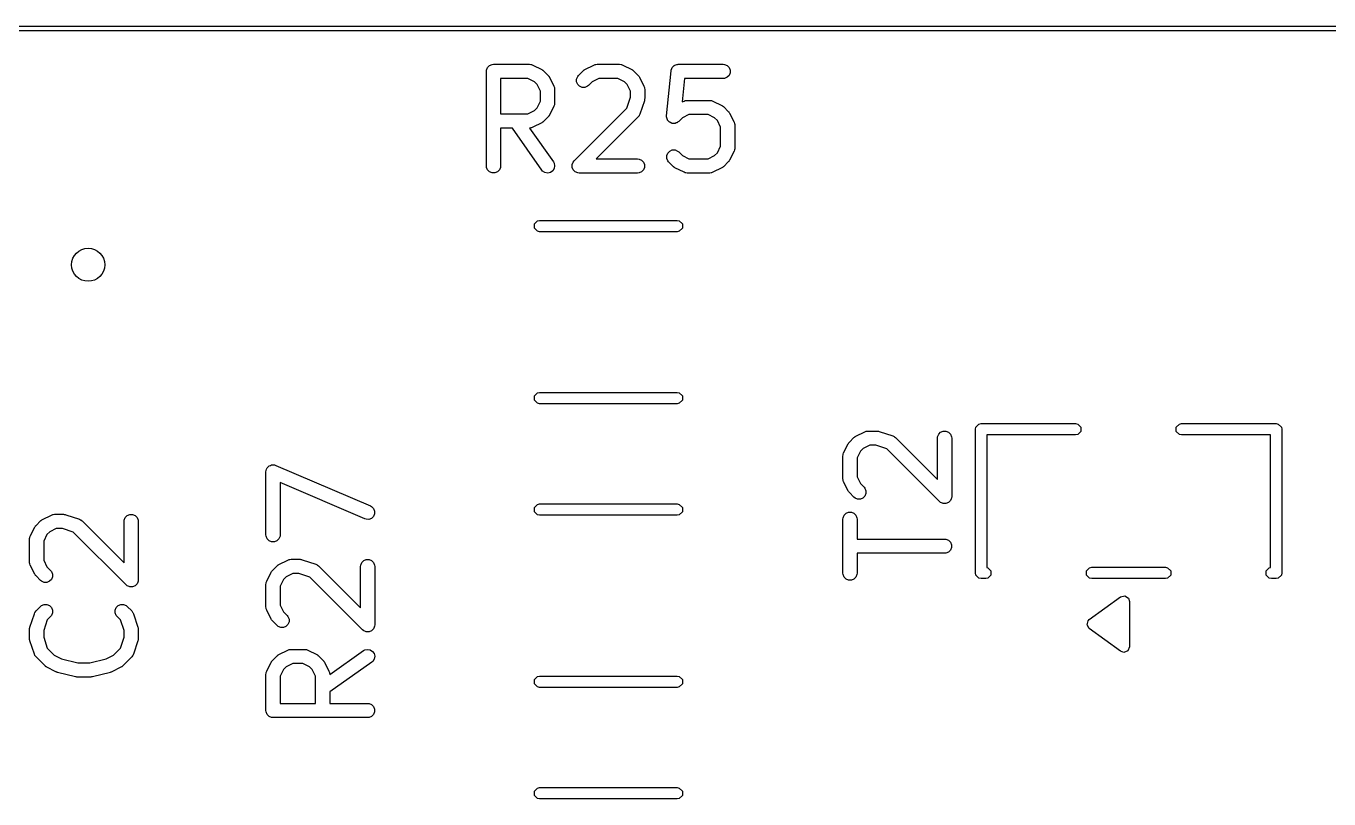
# Model space of a CAD drawing. Header units: millimetres. Extents: x 113.4 to 170.4, y -113 to -74.5.
# Drawn here: x 141.74 to 155.52, y -82.65 to -74.47 of the extents above; entities that cross this region are included whole.
import ezdxf

# ---------------------------------------------------------------- set-up
doc = ezdxf.new("R2010")
doc.units = ezdxf.units.MM
doc.layers.add('F.Silkscreen', color=41, linetype='CONTINUOUS', true_color=0xf2eda1)

msp = doc.modelspace()

# ---------------------------------------------------------------- linework, layer by layer
at = {"layer": 'F.Silkscreen', "linetype": 'CONTINUOUS'}
for p, q in [((115.4, -74.475), (168.4, -74.475)), ((168.4, -74.525), (115.4, -74.525)), ((146.612155, -74.940187), (146.623354, -74.913151)), ((146.623354, -74.913151), (146.644046, -74.892459)), ((146.644046, -74.892459), (146.671082, -74.88126)), ((146.671082, -74.88126), (146.685714, -74.879819)), ((146.685714, -74.879819), (147.066666, -74.879819)), ((147.066666, -74.879819), (147.081298, -74.88126)), ((147.081298, -74.88126), (147.083787, -74.882291)), ((147.083787, -74.882291), (147.086475, -74.882482)), ((147.086475, -74.882482), (147.100207, -74.887737)), ((147.100207, -74.887737), (147.195445, -74.935356)), ((147.195445, -74.935356), (147.201744, -74.93932)), ((147.645873, -74.93932), (147.652173, -74.935356)), ((147.652173, -74.935356), (147.747411, -74.887737)), ((147.747411, -74.887737), (147.761142, -74.882482)), ((147.761142, -74.882482), (147.763831, -74.88229)), ((147.763831, -74.88229), (147.76632, -74.88126)), ((147.76632, -74.88126), (147.780952, -74.879819)), ((147.780952, -74.879819), (148.019047, -74.879819)), ((148.019047, -74.879819), (148.033679, -74.88126)), ((148.033679, -74.88126), (148.036168, -74.882291)), ((148.036168, -74.882291), (148.038856, -74.882482)), ((148.038856, -74.882482), (148.052588, -74.887737)), ((148.052588, -74.887737), (148.147826, -74.935356)), ((148.147826, -74.935356), (148.154125, -74.93932)), ((148.565249, -74.938464), (148.566357, -74.93294)), ((148.566357, -74.93294), (148.571539, -74.92328)), ((148.571539, -74.92328), (148.575735, -74.913151)), ((148.575735, -74.913151), (148.578406, -74.910479)), ((148.578406, -74.910479), (148.580191, -74.907153)), ((148.580191, -74.907153), (148.588673, -74.900212)), ((148.588673, -74.900212), (148.596427, -74.892459)), ((148.596427, -74.892459), (148.599915, -74.891013)), ((148.599915, -74.891013), (148.602839, -74.888622)), ((148.602839, -74.888622), (148.613336, -74.885454)), ((148.613336, -74.885454), (148.623463, -74.88126)), ((148.623463, -74.88126), (148.629068, -74.880707)), ((148.629068, -74.880707), (148.630855, -74.880169)), ((148.630855, -74.880169), (148.632683, -74.880351)), ((148.632683, -74.880351), (148.638095, -74.879819)), ((148.638095, -74.879819), (149.114285, -74.879819)), ((149.114285, -74.879819), (149.128917, -74.88126)), ((149.128917, -74.88126), (149.155953, -74.892459)), ((149.155953, -74.892459), (149.176645, -74.913151)), ((149.176645, -74.913151), (149.187844, -74.940187)), ((146.610714, -74.954819), (146.612155, -74.940187)), ((146.610714, -75.954819), (146.610714, -74.954819)), ((147.048961, -75.029819), (146.760714, -75.029819)), ((146.760714, -75.029819), (146.760714, -75.403628)), ((147.117477, -75.064077), (147.048961, -75.029819)), ((147.147884, -75.094484), (147.117477, -75.064077)), ((147.201744, -74.93932), (147.203572, -74.940078)), ((147.203572, -74.940078), (147.205628, -74.941766)), ((147.205628, -74.941766), (147.207888, -74.943188)), ((147.207888, -74.943188), (147.209187, -74.944686)), ((147.209187, -74.944686), (147.214937, -74.949405)), ((147.214937, -74.949405), (147.262556, -74.997024)), ((147.262556, -74.997024), (147.267274, -75.002773)), ((147.267274, -75.002773), (147.268773, -75.004073)), ((147.268773, -75.004073), (147.270194, -75.006332)), ((147.270194, -75.006332), (147.271883, -75.008389)), ((147.271883, -75.008389), (147.27264, -75.010216)), ((147.27264, -75.010216), (147.276605, -75.016516)), ((147.276605, -75.016516), (147.324224, -75.111754)), ((147.564536, -75.035426), (147.575735, -75.008389)), ((147.564536, -75.064688), (147.564536, -75.035426)), ((147.575735, -75.091725), (147.564536, -75.064688)), ((147.575735, -75.008389), (147.585062, -74.997024)), ((147.585062, -74.997024), (147.632681, -74.949405)), ((147.632681, -74.949405), (147.63843, -74.944686)), ((147.63843, -74.944686), (147.63973, -74.943188)), ((147.63973, -74.943188), (147.641989, -74.941766)), ((147.641989, -74.941766), (147.644046, -74.940078)), ((147.644046, -74.940078), (147.645873, -74.93932)), ((147.730141, -75.064077), (147.691128, -75.10309)), ((147.798657, -75.029819), (147.730141, -75.064077)), ((148.001342, -75.029819), (147.798657, -75.029819)), ((148.069858, -75.064077), (148.001342, -75.029819)), ((148.100265, -75.094484), (148.069858, -75.064077)), ((148.154125, -74.93932), (148.155953, -74.940078)), ((148.155953, -74.940078), (148.158009, -74.941766)), ((148.158009, -74.941766), (148.160269, -74.943188)), ((148.160269, -74.943188), (148.161568, -74.944686)), ((148.161568, -74.944686), (148.167318, -74.949405)), ((148.167318, -74.949405), (148.214937, -74.997024)), ((148.214937, -74.997024), (148.219655, -75.002773)), ((148.219655, -75.002773), (148.221154, -75.004073)), ((148.221154, -75.004073), (148.222575, -75.006332)), ((148.222575, -75.006332), (148.224264, -75.008389)), ((148.224264, -75.008389), (148.225021, -75.010216)), ((148.225021, -75.010216), (148.228986, -75.016516)), ((148.228986, -75.016516), (148.276605, -75.111754)), ((148.515848, -75.423546), (148.563467, -74.947356)), ((148.563467, -74.947356), (148.564536, -74.942023)), ((148.564536, -74.940187), (148.565249, -74.938464)), ((148.564536, -74.942023), (148.564536, -74.940187)), ((148.705969, -75.029819), (148.68115, -75.278009)), ((149.114285, -75.029819), (148.705969, -75.029819)), ((149.128917, -75.028378), (149.114285, -75.029819)), ((149.155953, -75.017179), (149.128917, -75.028378)), ((149.176645, -74.996487), (149.155953, -75.017179)), ((149.187844, -74.969451), (149.176645, -74.996487)), ((149.187844, -74.940187), (149.187844, -74.969451)), ((147.182142, -75.163), (147.147884, -75.094484)), ((147.182142, -75.270447), (147.182142, -75.163)), ((147.324224, -75.111754), (147.329479, -75.125485)), ((147.329479, -75.125485), (147.32967, -75.128174)), ((147.32967, -75.128174), (147.330701, -75.130663)), ((147.330701, -75.130663), (147.332142, -75.145295)), ((147.332142, -75.145295), (147.332142, -75.288152)), ((147.596427, -75.112417), (147.575735, -75.091725)), ((147.623464, -75.123616), (147.596427, -75.112417)), ((147.652726, -75.123616), (147.623464, -75.123616)), ((147.679763, -75.112417), (147.652726, -75.123616)), ((147.691128, -75.10309), (147.679763, -75.112417)), ((148.134523, -75.163), (148.100265, -75.094484)), ((148.134523, -75.228363), (148.134523, -75.163)), ((148.276605, -75.111754), (148.28186, -75.125485)), ((148.28186, -75.125485), (148.282051, -75.128174)), ((148.282051, -75.128174), (148.283082, -75.130663)), ((148.283082, -75.130663), (148.284523, -75.145295)), ((148.284523, -75.145295), (148.284523, -75.240533)), ((147.117477, -75.36937), (147.147884, -75.338963)), ((147.147884, -75.338963), (147.182142, -75.270447)), ((147.324224, -75.321693), (147.276605, -75.416931)), ((147.329479, -75.307962), (147.324224, -75.321693)), ((147.32967, -75.305272), (147.329479, -75.307962)), ((147.330701, -75.302784), (147.32967, -75.305272)), ((147.332142, -75.288152), (147.330701, -75.302784)), ((147.537443, -75.901786), (148.096351, -75.342876)), ((148.096351, -75.342876), (148.134523, -75.228363)), ((148.280674, -75.264251), (148.233055, -75.407107)), ((148.282323, -75.256995), (148.280674, -75.264251)), ((148.283082, -75.255165), (148.282323, -75.256995)), ((148.283343, -75.252511), (148.283082, -75.255165)), ((148.283934, -75.249914), (148.283343, -75.252511)), ((148.284523, -75.240533), (148.283793, -75.247939)), ((148.283793, -75.247939), (148.283934, -75.249914)), ((148.68115, -75.278009), (148.699792, -75.268689)), ((148.699792, -75.268689), (148.713523, -75.263434)), ((148.713523, -75.263434), (148.716212, -75.263242)), ((148.716212, -75.263242), (148.718701, -75.262212)), ((148.718701, -75.262212), (148.733333, -75.260771)), ((148.733333, -75.260771), (148.971428, -75.260771)), ((148.971428, -75.260771), (148.98606, -75.262212)), ((148.98606, -75.262212), (148.988549, -75.263243)), ((148.988549, -75.263243), (148.991237, -75.263434)), ((148.991237, -75.263434), (149.004969, -75.268689)), ((149.004969, -75.268689), (149.100207, -75.316308)), ((149.100207, -75.316308), (149.106506, -75.320272)), ((149.106506, -75.320272), (149.108334, -75.32103)), ((149.108334, -75.32103), (149.11039, -75.322718)), ((149.11039, -75.322718), (149.11265, -75.32414)), ((149.11265, -75.32414), (149.113949, -75.325638)), ((149.113949, -75.325638), (149.119699, -75.330357)), ((149.119699, -75.330357), (149.167318, -75.377976)), ((146.760714, -75.403628), (147.048961, -75.403628)), ((147.048961, -75.403628), (147.117477, -75.36937)), ((147.214937, -75.484042), (147.209187, -75.48876)), ((147.262556, -75.436423), (147.214937, -75.484042)), ((147.267274, -75.430673), (147.262556, -75.436423)), ((147.268773, -75.429374), (147.267274, -75.430673)), ((147.270194, -75.427114), (147.268773, -75.429374)), ((147.271883, -75.425058), (147.270194, -75.427114)), ((147.27264, -75.42323), (147.271883, -75.425058)), ((147.276605, -75.416931), (147.27264, -75.42323)), ((148.214937, -75.436423), (147.771542, -75.879819)), ((148.224265, -75.425058), (148.214937, -75.436423)), ((148.225296, -75.422567), (148.224265, -75.425058)), ((148.227061, -75.420533), (148.225296, -75.422567)), ((148.233055, -75.407107), (148.227061, -75.420533)), ((148.515826, -75.438249), (148.515848, -75.423546)), ((148.516917, -75.441864), (148.515826, -75.438249)), ((148.516917, -75.44564), (148.516917, -75.441864)), ((148.521111, -75.455765), (148.516917, -75.44564)), ((148.524279, -75.466265), (148.521111, -75.455765)), ((148.52667, -75.469188), (148.524279, -75.466265)), ((148.528116, -75.472677), (148.52667, -75.469188)), ((148.535869, -75.48043), (148.528116, -75.472677)), ((148.54281, -75.488913), (148.535869, -75.48043)), ((148.643509, -75.484042), (148.632144, -75.493369)), ((148.682522, -75.445029), (148.643509, -75.484042)), ((148.751038, -75.410771), (148.682522, -75.445029)), ((148.953723, -75.410771), (148.751038, -75.410771)), ((149.022239, -75.445029), (148.953723, -75.410771)), ((149.052646, -75.475436), (149.022239, -75.445029)), ((149.086904, -75.543952), (149.052646, -75.475436)), ((149.167318, -75.377976), (149.172036, -75.383725)), ((149.172036, -75.383725), (149.173535, -75.385025)), ((149.173535, -75.385025), (149.174956, -75.387284)), ((149.174956, -75.387284), (149.176645, -75.389341)), ((149.176645, -75.389341), (149.177402, -75.391168)), ((149.177402, -75.391168), (149.181367, -75.397468)), ((149.181367, -75.397468), (149.228986, -75.492706)), ((146.88476, -75.553628), (146.760714, -75.553628)), ((146.760714, -75.553628), (146.760714, -75.954819)), ((147.1957, -75.997829), (146.88476, -75.553628)), ((147.081298, -75.552187), (147.067781, -75.553518)), ((147.067781, -75.553518), (147.318585, -75.91181)), ((147.083787, -75.551155), (147.081298, -75.552187)), ((147.086475, -75.550965), (147.083787, -75.551155)), ((147.100207, -75.54571), (147.086475, -75.550965)), ((147.195445, -75.498091), (147.100207, -75.54571)), ((147.201744, -75.494126), (147.195445, -75.498091)), ((147.203572, -75.493369), (147.201744, -75.494126)), ((147.205628, -75.49168), (147.203572, -75.493369)), ((147.207888, -75.490259), (147.205628, -75.49168)), ((147.209187, -75.48876), (147.207888, -75.490259)), ((148.546136, -75.490697), (148.54281, -75.488913)), ((148.548808, -75.493369), (148.546136, -75.490697)), ((148.558935, -75.497564), (148.548808, -75.493369)), ((148.568597, -75.502747), (148.558935, -75.497564)), ((148.572356, -75.503122), (148.568597, -75.502747)), ((148.575845, -75.504568), (148.572356, -75.503122)), ((148.586806, -75.504568), (148.575845, -75.504568)), ((148.597716, -75.505659), (148.586806, -75.504568)), ((148.601332, -75.504568), (148.597716, -75.505659)), ((148.605107, -75.504568), (148.601332, -75.504568)), ((148.615232, -75.500373), (148.605107, -75.504568)), ((148.625732, -75.497206), (148.615232, -75.500373)), ((148.628655, -75.494814), (148.625732, -75.497206)), ((148.632144, -75.493369), (148.628655, -75.494814)), ((149.086904, -75.746637), (149.086904, -75.543952)), ((149.228986, -75.492706), (149.234241, -75.506437)), ((149.234241, -75.506437), (149.234432, -75.509126)), ((149.234432, -75.509126), (149.235463, -75.511615)), ((149.235463, -75.511615), (149.236904, -75.526247)), ((149.236904, -75.526247), (149.236904, -75.764342)), ((149.052645, -75.815153), (149.086904, -75.746637)), ((147.771542, -75.879819), (148.209523, -75.879819)), ((148.209523, -75.879819), (148.224155, -75.88126)), ((148.224155, -75.88126), (148.251191, -75.892459)), ((148.251191, -75.892459), (148.271883, -75.913151)), ((148.516917, -75.844948), (148.528116, -75.817912)), ((148.516917, -75.874211), (148.516917, -75.844948)), ((148.528115, -75.901247), (148.516917, -75.874211)), ((148.528116, -75.817912), (148.548809, -75.797219)), ((148.548809, -75.797219), (148.575845, -75.786021)), ((148.575845, -75.786021), (148.605108, -75.786021)), ((148.605108, -75.786021), (148.632144, -75.79722)), ((148.632144, -75.79722), (148.64351, -75.806548)), ((148.64351, -75.806548), (148.682522, -75.845561)), ((148.682522, -75.845561), (148.751038, -75.879819)), ((148.751038, -75.879819), (148.953723, -75.879819)), ((148.953723, -75.879819), (149.022238, -75.845561)), ((149.022238, -75.845561), (149.052645, -75.815153)), ((149.177403, -75.899417), (149.176646, -75.901247)), ((149.181367, -75.893121), (149.177403, -75.899417)), ((149.228986, -75.797883), (149.181367, -75.893121)), ((149.234241, -75.784152), (149.228986, -75.797883)), ((149.234432, -75.781462), (149.234241, -75.784152)), ((149.235463, -75.778974), (149.234432, -75.781462)), ((149.236904, -75.764342), (149.235463, -75.778974)), ((146.612155, -75.969451), (146.610714, -75.954819)), ((146.623354, -75.996487), (146.612155, -75.969451)), ((146.644046, -76.017179), (146.623354, -75.996487)), ((146.671082, -76.028378), (146.644046, -76.017179)), ((146.700346, -76.028378), (146.671082, -76.028378)), ((146.727382, -76.017179), (146.700346, -76.028378)), ((146.748074, -75.996487), (146.727382, -76.017179)), ((146.759273, -75.969451), (146.748074, -75.996487)), ((146.760714, -75.954819), (146.759273, -75.969451)), ((147.205271, -76.008989), (147.1957, -75.997829)), ((147.22995, -76.024716), (147.205271, -76.008989)), ((147.258767, -76.029802), (147.22995, -76.024716)), ((147.287338, -76.023472), (147.258767, -76.029802)), ((147.311312, -76.00669), (147.287338, -76.023472)), ((147.327039, -75.982012), (147.311312, -76.00669)), ((147.318585, -75.91181), (147.325795, -75.924623)), ((147.325795, -75.924623), (147.332124, -75.953194)), ((147.332124, -75.953194), (147.327039, -75.982012)), ((147.516917, -75.940187), (147.528116, -75.913151)), ((147.516917, -75.969451), (147.516917, -75.940187)), ((147.528116, -75.996487), (147.516917, -75.969451)), ((147.528116, -75.913151), (147.537443, -75.901786)), ((147.548808, -76.017179), (147.528116, -75.996487)), ((147.575844, -76.028378), (147.548808, -76.017179)), ((147.590476, -76.029819), (147.575844, -76.028378)), ((148.209523, -76.029819), (147.590476, -76.029819)), ((148.224155, -76.028378), (148.209523, -76.029819)), ((148.251191, -76.017179), (148.224155, -76.028378)), ((148.271883, -75.996487), (148.251191, -76.017179)), ((148.271883, -75.913151), (148.283082, -75.940187)), ((148.283082, -75.969451), (148.271883, -75.996487)), ((148.283082, -75.940187), (148.283082, -75.969451)), ((148.537442, -75.912612), (148.528115, -75.901247)), ((148.585061, -75.960232), (148.537442, -75.912612)), ((148.59081, -75.96495), (148.585061, -75.960232)), ((148.592111, -75.96645), (148.59081, -75.96495)), ((148.59437, -75.967872), (148.592111, -75.96645)), ((148.596427, -75.96956), (148.59437, -75.967872)), ((148.598254, -75.970317), (148.596427, -75.96956)), ((148.604554, -75.974282), (148.598254, -75.970317)), ((148.699792, -76.021901), (148.604554, -75.974282)), ((148.713523, -76.027156), (148.699792, -76.021901)), ((148.716212, -76.027347), (148.713523, -76.027156)), ((148.718701, -76.028378), (148.716212, -76.027347)), ((148.733333, -76.029819), (148.718701, -76.028378)), ((148.971428, -76.029819), (148.733333, -76.029819)), ((148.98606, -76.028378), (148.971428, -76.029819)), ((148.988549, -76.027346), (148.98606, -76.028378)), ((148.991237, -76.027156), (148.988549, -76.027346)), ((149.004969, -76.021901), (148.991237, -76.027156)), ((149.100207, -75.974282), (149.004969, -76.021901)), ((149.106506, -75.970317), (149.100207, -75.974282)), ((149.108334, -75.96956), (149.106506, -75.970317)), ((149.11039, -75.967872), (149.108334, -75.96956)), ((149.11265, -75.96645), (149.11039, -75.967872)), ((149.11395, -75.96495), (149.11265, -75.96645)), ((149.1197, -75.960232), (149.11395, -75.96495)), ((149.167318, -75.912613), (149.1197, -75.960232)), ((149.172036, -75.906863), (149.167318, -75.912613)), ((149.173535, -75.905564), (149.172036, -75.906863)), ((149.174956, -75.903305), (149.173535, -75.905564)), ((149.176646, -75.901247), (149.174956, -75.903305)), ((147.117503, -76.567039), (147.149975, -76.534567)), ((147.117503, -76.612961), (147.117503, -76.567039)), ((147.149975, -76.534567), (147.172936, -76.53)), ((147.172936, -76.53), (148.627064, -76.53)), ((148.627064, -76.53), (148.650025, -76.534567)), ((148.650025, -76.534567), (148.682497, -76.567039)), ((148.682497, -76.567039), (148.682497, -76.612961)), ((147.149975, -76.645433), (147.117503, -76.612961)), ((147.172936, -76.65), (147.149975, -76.645433)), ((148.627064, -76.65), (147.172936, -76.65)), ((148.650025, -76.645433), (148.627064, -76.65)), ((148.682497, -76.612961), (148.650025, -76.645433)), ((147.117503, -78.387039), (147.149975, -78.354567)), ((147.149975, -78.354567), (147.172936, -78.35)), ((147.172936, -78.35), (148.627064, -78.35)), ((148.627064, -78.35), (148.650025, -78.354567)), ((148.650025, -78.354567), (148.682497, -78.387039)), ((147.117503, -78.432961), (147.117503, -78.387039)), ((147.149975, -78.465433), (147.117503, -78.432961)), ((147.172936, -78.47), (147.149975, -78.465433)), ((148.627064, -78.47), (147.172936, -78.47)), ((148.650025, -78.465433), (148.627064, -78.47)), ((148.682497, -78.432961), (148.650025, -78.465433)), ((148.682497, -78.387039), (148.682497, -78.432961)), ((150.516516, -78.81387), (150.611754, -78.766251)), ((150.611754, -78.766251), (150.625485, -78.760996)), ((150.625485, -78.760996), (150.628174, -78.760804)), ((150.628174, -78.760804), (150.630663, -78.759774)), ((150.630663, -78.759774), (150.645295, -78.758333)), ((150.645295, -78.758333), (150.740533, -78.758333)), ((150.740533, -78.758333), (150.747938, -78.759062)), ((150.747938, -78.759062), (150.749913, -78.758922)), ((150.749913, -78.758922), (150.75251, -78.759512)), ((150.75251, -78.759512), (150.755165, -78.759774)), ((150.755165, -78.759774), (150.756996, -78.760532)), ((150.756996, -78.760532), (150.76425, -78.762182)), ((150.76425, -78.762182), (150.907107, -78.809801)), ((151.38126, -78.818701), (151.392459, -78.791665)), ((151.392459, -78.791665), (151.413151, -78.770973)), ((151.413151, -78.770973), (151.440187, -78.759774)), ((151.440187, -78.759774), (151.469451, -78.759774)), ((151.469451, -78.759774), (151.496487, -78.770973)), ((151.496487, -78.770973), (151.517179, -78.791665)), ((151.517179, -78.791665), (151.528378, -78.818701)), ((151.78, -78.74), (151.784567, -78.717039)), ((151.78, -80.26), (151.78, -78.74)), ((151.784567, -78.717039), (151.817039, -78.684567)), ((151.817039, -78.684567), (151.84, -78.68)), ((151.84, -78.68), (152.84, -78.68)), ((152.84, -78.68), (152.862961, -78.684567)), ((152.862961, -78.684567), (152.895433, -78.717039)), ((152.895433, -78.762961), (152.862961, -78.795433)), ((152.895433, -78.717039), (152.895433, -78.762961)), ((153.904567, -78.717039), (153.937039, -78.684567)), ((153.904567, -78.762961), (153.904567, -78.717039)), ((153.937039, -78.795433), (153.904567, -78.762961)), ((153.937039, -78.684567), (153.96, -78.68)), ((153.96, -78.68), (154.96, -78.68)), ((154.96, -78.68), (154.982961, -78.684567)), ((154.982961, -78.684567), (155.015433, -78.717039)), ((155.015433, -78.717039), (155.02, -78.74)), ((155.02, -78.74), (155.02, -80.26)), ((150.387737, -78.990268), (150.435356, -78.89503)), ((150.435356, -78.89503), (150.43932, -78.88873)), ((150.43932, -78.88873), (150.440078, -78.886903)), ((150.440078, -78.886903), (150.441766, -78.884846)), ((150.441766, -78.884846), (150.443188, -78.882587)), ((150.443188, -78.882587), (150.444686, -78.881287)), ((150.444686, -78.881287), (150.449405, -78.875538)), ((150.449405, -78.875538), (150.497024, -78.827919)), ((150.497024, -78.827919), (150.502773, -78.8232)), ((150.502773, -78.8232), (150.504073, -78.821702)), ((150.504073, -78.821702), (150.506332, -78.82028)), ((150.506332, -78.82028), (150.508389, -78.818592)), ((150.508389, -78.818592), (150.510216, -78.817834)), ((150.510216, -78.817834), (150.516516, -78.81387)), ((150.663, -78.908333), (150.594484, -78.942591)), ((150.728363, -78.908333), (150.663, -78.908333)), ((150.842876, -78.946504), (150.728363, -78.908333)), ((150.907107, -78.809801), (150.920532, -78.815795)), ((150.920532, -78.815795), (150.922567, -78.81756)), ((150.922567, -78.81756), (150.925058, -78.818592)), ((150.925058, -78.818592), (150.936423, -78.827919)), ((150.936423, -78.827919), (151.379819, -79.271314)), ((151.379819, -78.833333), (151.38126, -78.818701)), ((151.379819, -79.271314), (151.379819, -78.833333)), ((151.528378, -78.818701), (151.529819, -78.833333)), ((151.529819, -78.833333), (151.529819, -79.45238)), ((152.84, -78.8), (151.9, -78.8)), ((151.9, -78.8), (151.9, -80.201989)), ((152.862961, -78.795433), (152.84, -78.8)), ((153.96, -78.8), (153.937039, -78.795433)), ((154.9, -78.8), (153.96, -78.8)), ((154.9, -80.201989), (154.9, -78.8)), ((150.379819, -79.023809), (150.38126, -79.009177)), ((150.379819, -79.261904), (150.379819, -79.023809)), ((150.38126, -79.009177), (150.382291, -79.006687)), ((150.382291, -79.006687), (150.382482, -79.004)), ((150.382482, -79.004), (150.387737, -78.990268)), ((150.564077, -78.972998), (150.529819, -79.041514)), ((150.529819, -79.041514), (150.529819, -79.244199)), ((150.594484, -78.942591), (150.564077, -78.972998)), ((151.401786, -79.505413), (150.842876, -78.946504)), ((144.279819, -79.190476), (144.28126, -79.175844)), ((144.279819, -79.857142), (144.279819, -79.190476)), ((144.28126, -79.175844), (144.281438, -79.175413)), ((144.281438, -79.175413), (144.281444, -79.174949)), ((144.281444, -79.174949), (144.287032, -79.161908)), ((144.287032, -79.161908), (144.292459, -79.148808)), ((144.292459, -79.148808), (144.292787, -79.148479)), ((144.292787, -79.148479), (144.292971, -79.148051)), ((144.292971, -79.148051), (144.303131, -79.138135)), ((144.303131, -79.138135), (144.313151, -79.128116)), ((144.313151, -79.128116), (144.313581, -79.127937)), ((144.313581, -79.127937), (144.313915, -79.127612)), ((144.313915, -79.127612), (144.327097, -79.122338)), ((144.327097, -79.122338), (144.340187, -79.116917)), ((144.340187, -79.116917), (144.340653, -79.116917)), ((144.340653, -79.116917), (144.341085, -79.116744)), ((144.341085, -79.116744), (144.355265, -79.116917)), ((144.355265, -79.116917), (144.369451, -79.116917)), ((144.369451, -79.116917), (144.369881, -79.117095)), ((144.369881, -79.117095), (144.370346, -79.117101)), ((144.370346, -79.117101), (144.384363, -79.12154)), ((144.384363, -79.12154), (145.384363, -79.550111)), ((145.325275, -79.687983), (144.429819, -79.304216)), ((144.429819, -79.304216), (144.429819, -79.857142)), ((150.38126, -79.276536), (150.379819, -79.261904)), ((150.382291, -79.279025), (150.38126, -79.276536)), ((150.382482, -79.281713), (150.382291, -79.279025)), ((150.387737, -79.295445), (150.382482, -79.281713)), ((150.435356, -79.390683), (150.387737, -79.295445)), ((150.529819, -79.244199), (150.564077, -79.312715)), ((150.564077, -79.312715), (150.60309, -79.351728)), ((150.43932, -79.396982), (150.435356, -79.390683)), ((150.440078, -79.39881), (150.43932, -79.396982)), ((150.441766, -79.400866), (150.440078, -79.39881)), ((150.443188, -79.403126), (150.441766, -79.400866)), ((150.444686, -79.404425), (150.443188, -79.403126)), ((150.449405, -79.410175), (150.444686, -79.404425)), ((150.497024, -79.457794), (150.449405, -79.410175)), ((150.508389, -79.467121), (150.497024, -79.457794)), ((150.535425, -79.47832), (150.508389, -79.467121)), ((150.564688, -79.47832), (150.535425, -79.47832)), ((150.591724, -79.467121), (150.564688, -79.47832)), ((150.612417, -79.446428), (150.591724, -79.467121)), ((150.60309, -79.351728), (150.612417, -79.363093)), ((150.612417, -79.363093), (150.623616, -79.390129)), ((150.623616, -79.419392), (150.612417, -79.446428)), ((150.623616, -79.390129), (150.623616, -79.419392)), ((151.525098, -79.47493), (151.51718, -79.494048)), ((151.528378, -79.467012), (151.525098, -79.47493)), ((151.529819, -79.45238), (151.528378, -79.467012)), ((145.384363, -79.550111), (145.397244, -79.557199)), ((145.397244, -79.557199), (145.417682, -79.578143)), ((145.417682, -79.578143), (145.42855, -79.605313)), ((145.42855, -79.605313), (145.428194, -79.634574)), ((147.117503, -79.567039), (147.149975, -79.534567)), ((147.117503, -79.612961), (147.117503, -79.567039)), ((147.149975, -79.645433), (147.117503, -79.612961)), ((147.149975, -79.534567), (147.172936, -79.53)), ((147.172936, -79.53), (148.627064, -79.53)), ((148.627064, -79.53), (148.650025, -79.534567)), ((148.650025, -79.534567), (148.682497, -79.567039)), ((148.682497, -79.612961), (148.650025, -79.645433)), ((148.682497, -79.567039), (148.682497, -79.612961)), ((150.413151, -79.628116), (150.440187, -79.616917)), ((150.440187, -79.616917), (150.469451, -79.616917)), ((150.469451, -79.616917), (150.496487, -79.628116)), ((151.413151, -79.514741), (151.401786, -79.505413)), ((151.432268, -79.522659), (151.413151, -79.514741)), ((151.440187, -79.525939), (151.432268, -79.522659)), ((151.440188, -79.525939), (151.440187, -79.525939)), ((151.469451, -79.525939), (151.440188, -79.525939)), ((151.496487, -79.51474), (151.469451, -79.525939)), ((151.51718, -79.494048), (151.496487, -79.51474)), ((141.844686, -79.762239), (141.849405, -79.75649)), ((141.849405, -79.75649), (141.897024, -79.708871)), ((141.897024, -79.708871), (141.902773, -79.704152)), ((141.902773, -79.704152), (141.904073, -79.702654)), ((141.904073, -79.702654), (141.906332, -79.701232)), ((141.906332, -79.701232), (141.908389, -79.699544)), ((141.908389, -79.699544), (141.910216, -79.698786)), ((141.910216, -79.698786), (141.916516, -79.694822)), ((141.916516, -79.694822), (142.011754, -79.647203)), ((142.011754, -79.647203), (142.025485, -79.641948)), ((142.025485, -79.641948), (142.028174, -79.641756)), ((142.028174, -79.641756), (142.030663, -79.640726)), ((142.030663, -79.640726), (142.045295, -79.639285)), ((142.045295, -79.639285), (142.140533, -79.639285)), ((142.140533, -79.639285), (142.147938, -79.640014)), ((142.147938, -79.640014), (142.149913, -79.639874)), ((142.149913, -79.639874), (142.15251, -79.640464)), ((142.15251, -79.640464), (142.155165, -79.640726)), ((142.155165, -79.640726), (142.156996, -79.641484)), ((142.156996, -79.641484), (142.16425, -79.643134)), ((142.16425, -79.643134), (142.307107, -79.690753)), ((142.307107, -79.690753), (142.320532, -79.696747)), ((142.320532, -79.696747), (142.322567, -79.698512)), ((142.322567, -79.698512), (142.325058, -79.699544)), ((142.325058, -79.699544), (142.336423, -79.708871)), ((142.336423, -79.708871), (142.779819, -80.152266)), ((142.779819, -79.714285), (142.78126, -79.699653)), ((142.779819, -80.152266), (142.779819, -79.714285)), ((142.78126, -79.699653), (142.792459, -79.672617)), ((142.792459, -79.672617), (142.813151, -79.651925)), ((142.813151, -79.651925), (142.840187, -79.640726)), ((142.840187, -79.640726), (142.869451, -79.640726)), ((142.869451, -79.640726), (142.896487, -79.651925)), ((142.896487, -79.651925), (142.917179, -79.672617)), ((142.917179, -79.672617), (142.928378, -79.699653)), ((142.928378, -79.699653), (142.929819, -79.714285)), ((142.929819, -79.714285), (142.929819, -80.333332)), ((145.339291, -79.692422), (145.325275, -79.687983)), ((145.368553, -79.692779), (145.339291, -79.692422)), ((145.395723, -79.681911), (145.368553, -79.692779)), ((145.416666, -79.661472), (145.395723, -79.681911)), ((145.428194, -79.634574), (145.416666, -79.661472)), ((147.172936, -79.65), (147.149975, -79.645433)), ((148.627064, -79.65), (147.172936, -79.65)), ((148.650025, -79.645433), (148.627064, -79.65)), ((150.379819, -79.690476), (150.38126, -79.675844)), ((150.379819, -80.261904), (150.379819, -79.690476)), ((150.38126, -79.675844), (150.392459, -79.648808)), ((150.392459, -79.648808), (150.413151, -79.628116)), ((150.496487, -79.628116), (150.517179, -79.648808)), ((150.517179, -79.648808), (150.528378, -79.675844)), ((150.528378, -79.675844), (150.529819, -79.690476)), ((150.529819, -79.690476), (150.529819, -79.90119)), ((141.779819, -79.904761), (141.78126, -79.890129)), ((141.78126, -79.890129), (141.782291, -79.887639)), ((141.782291, -79.887639), (141.782482, -79.884952)), ((141.782482, -79.884952), (141.787737, -79.87122)), ((141.787737, -79.87122), (141.835356, -79.775982)), ((141.835356, -79.775982), (141.83932, -79.769682)), ((141.83932, -79.769682), (141.840078, -79.767855)), ((141.840078, -79.767855), (141.841766, -79.765798)), ((141.841766, -79.765798), (141.843188, -79.763539)), ((141.843188, -79.763539), (141.844686, -79.762239)), ((141.964077, -79.85395), (141.929819, -79.922466)), ((141.994484, -79.823543), (141.964077, -79.85395)), ((142.063, -79.789285), (141.994484, -79.823543)), ((142.128363, -79.789285), (142.063, -79.789285)), ((142.242876, -79.827456), (142.128363, -79.789285)), ((142.801786, -80.386365), (142.242876, -79.827456)), ((144.28126, -79.871774), (144.279819, -79.857142)), ((144.292459, -79.89881), (144.28126, -79.871774)), ((144.428378, -79.871774), (144.417179, -79.89881)), ((144.429819, -79.857142), (144.428378, -79.871774)), ((141.779819, -80.142856), (141.779819, -79.904761)), ((141.929819, -79.922466), (141.929819, -80.125151)), ((144.313151, -79.919502), (144.292459, -79.89881)), ((144.340187, -79.930701), (144.313151, -79.919502)), ((144.369451, -79.930701), (144.340187, -79.930701)), ((144.396487, -79.919502), (144.369451, -79.930701)), ((144.417179, -79.89881), (144.396487, -79.919502)), ((150.529819, -79.90119), (151.454819, -79.90119)), ((151.454819, -79.90119), (151.469451, -79.902631)), ((151.469451, -79.902631), (151.496487, -79.91383)), ((151.496487, -79.91383), (151.517179, -79.934522)), ((151.517179, -80.017858), (151.496487, -80.03855)), ((151.517179, -79.934522), (151.528378, -79.961558)), ((151.528378, -79.990822), (151.517179, -80.017858)), ((151.528378, -79.961558), (151.528378, -79.990822)), ((141.78126, -80.157488), (141.779819, -80.142856)), ((141.782291, -80.159977), (141.78126, -80.157488)), ((141.782482, -80.162665), (141.782291, -80.159977)), ((141.787737, -80.176397), (141.782482, -80.162665)), ((141.929819, -80.125151), (141.964077, -80.193667)), ((144.416516, -80.171013), (144.511754, -80.123394)), ((144.511754, -80.123394), (144.525485, -80.118139)), ((144.525485, -80.118139), (144.528174, -80.117947)), ((144.528174, -80.117947), (144.530663, -80.116917)), ((144.530663, -80.116917), (144.545295, -80.115476)), ((144.545295, -80.115476), (144.640533, -80.115476)), ((144.640533, -80.115476), (144.647938, -80.116205)), ((144.647938, -80.116205), (144.649913, -80.116065)), ((144.649913, -80.116065), (144.65251, -80.116655)), ((144.65251, -80.116655), (144.655165, -80.116917)), ((144.655165, -80.116917), (144.656996, -80.117675)), ((144.656996, -80.117675), (144.66425, -80.119325)), ((144.66425, -80.119325), (144.807107, -80.166944)), ((144.807107, -80.166944), (144.820532, -80.172938)), ((145.28126, -80.175844), (145.292459, -80.148808)), ((145.292459, -80.148808), (145.313151, -80.128116)), ((145.313151, -80.128116), (145.340187, -80.116917)), ((145.340187, -80.116917), (145.369451, -80.116917)), ((145.369451, -80.116917), (145.396487, -80.128116)), ((145.396487, -80.128116), (145.417179, -80.148808)), ((145.417179, -80.148808), (145.428378, -80.175844)), ((151.454819, -80.05119), (150.529819, -80.05119)), ((150.529819, -80.05119), (150.529819, -80.261904)), ((151.469451, -80.049749), (151.454819, -80.05119)), ((151.496487, -80.03855), (151.469451, -80.049749)), ((141.835356, -80.271635), (141.787737, -80.176397)), ((141.83932, -80.277934), (141.835356, -80.271635)), ((141.840078, -80.279762), (141.83932, -80.277934)), ((141.841766, -80.281818), (141.840078, -80.279762)), ((141.843188, -80.284078), (141.841766, -80.281818)), ((141.844686, -80.285377), (141.843188, -80.284078)), ((141.849405, -80.291127), (141.844686, -80.285377)), ((141.897024, -80.338746), (141.849405, -80.291127)), ((141.964077, -80.193667), (142.00309, -80.23268)), ((142.00309, -80.23268), (142.012417, -80.244045)), ((142.012417, -80.244045), (142.023616, -80.271081)), ((142.023616, -80.300344), (142.012417, -80.32738)), ((142.023616, -80.271081), (142.023616, -80.300344)), ((144.287737, -80.347411), (144.335356, -80.252173)), ((144.335356, -80.252173), (144.33932, -80.245873)), ((144.33932, -80.245873), (144.340078, -80.244046)), ((144.340078, -80.244046), (144.341766, -80.241989)), ((144.341766, -80.241989), (144.343188, -80.23973)), ((144.343188, -80.23973), (144.344686, -80.23843)), ((144.344686, -80.23843), (144.349405, -80.232681)), ((144.349405, -80.232681), (144.397024, -80.185062)), ((144.397024, -80.185062), (144.402773, -80.180343)), ((144.402773, -80.180343), (144.404073, -80.178845)), ((144.404073, -80.178845), (144.406332, -80.177423)), ((144.406332, -80.177423), (144.408389, -80.175735)), ((144.408389, -80.175735), (144.410216, -80.174977)), ((144.410216, -80.174977), (144.416516, -80.171013)), ((144.494484, -80.299734), (144.464077, -80.330141)), ((144.563, -80.265476), (144.494484, -80.299734)), ((144.628363, -80.265476), (144.563, -80.265476)), ((144.742876, -80.303647), (144.628363, -80.265476)), ((145.301786, -80.862556), (144.742876, -80.303647)), ((144.820532, -80.172938), (144.822567, -80.174703)), ((144.822567, -80.174703), (144.825058, -80.175735)), ((144.825058, -80.175735), (144.836423, -80.185062)), ((144.836423, -80.185062), (145.279819, -80.628457)), ((145.279819, -80.190476), (145.28126, -80.175844)), ((145.279819, -80.628457), (145.279819, -80.190476)), ((145.428378, -80.175844), (145.429819, -80.190476)), ((145.429819, -80.190476), (145.429819, -80.809523)), ((150.38126, -80.276536), (150.379819, -80.261904)), ((150.392459, -80.303572), (150.38126, -80.276536)), ((150.413151, -80.324264), (150.392459, -80.303572)), ((150.517179, -80.303572), (150.496487, -80.324264)), ((150.528378, -80.276536), (150.517179, -80.303572)), ((150.529819, -80.261904), (150.528378, -80.276536)), ((151.784567, -80.282961), (151.78, -80.26)), ((151.817039, -80.315433), (151.784567, -80.282961)), ((151.9, -80.201989), (151.912961, -80.204567)), ((151.912961, -80.204567), (151.945433, -80.237039)), ((151.945433, -80.282961), (151.912961, -80.315433)), ((151.945433, -80.237039), (151.945433, -80.282961)), ((152.954567, -80.237039), (152.987039, -80.204567)), ((152.954567, -80.282961), (152.954567, -80.237039)), ((152.987039, -80.315433), (152.954567, -80.282961)), ((152.987039, -80.204567), (153.01, -80.2)), ((153.01, -80.2), (153.79, -80.2)), ((153.79, -80.2), (153.812961, -80.204567)), ((153.812961, -80.204567), (153.845433, -80.237039)), ((153.845433, -80.282961), (153.812961, -80.315433)), ((153.845433, -80.237039), (153.845433, -80.282961)), ((154.854567, -80.237039), (154.887039, -80.204567)), ((154.854567, -80.282961), (154.854567, -80.237039)), ((154.887039, -80.315433), (154.854567, -80.282961)), ((154.887039, -80.204567), (154.9, -80.201989)), ((155.015433, -80.282961), (154.982961, -80.315433)), ((155.02, -80.26), (155.015433, -80.282961)), ((141.908389, -80.348073), (141.897024, -80.338746)), ((141.935425, -80.359272), (141.908389, -80.348073)), ((141.964688, -80.359272), (141.935425, -80.359272)), ((141.991724, -80.348073), (141.964688, -80.359272)), ((142.012417, -80.32738), (141.991724, -80.348073)), ((142.813151, -80.395693), (142.801786, -80.386365)), ((142.832268, -80.403611), (142.813151, -80.395693)), ((142.840187, -80.406891), (142.832268, -80.403611)), ((142.840188, -80.406891), (142.840187, -80.406891)), ((142.869451, -80.406891), (142.840188, -80.406891)), ((142.896487, -80.395692), (142.869451, -80.406891)), ((142.91718, -80.375), (142.896487, -80.395692)), ((142.925098, -80.355882), (142.91718, -80.375)), ((142.928378, -80.347964), (142.925098, -80.355882)), ((142.929819, -80.333332), (142.928378, -80.347964)), ((144.279819, -80.380952), (144.28126, -80.36632)), ((144.279819, -80.619047), (144.279819, -80.380952)), ((144.28126, -80.36632), (144.282291, -80.36383)), ((144.282291, -80.36383), (144.282482, -80.361143)), ((144.282482, -80.361143), (144.287737, -80.347411)), ((144.464077, -80.330141), (144.429819, -80.398657)), ((144.429819, -80.398657), (144.429819, -80.601342)), ((150.440187, -80.335463), (150.413151, -80.324264)), ((150.469451, -80.335463), (150.440187, -80.335463)), ((150.496487, -80.324264), (150.469451, -80.335463)), ((151.84, -80.32), (151.817039, -80.315433)), ((151.89, -80.32), (151.84, -80.32)), ((151.912961, -80.315433), (151.89, -80.32)), ((153.01, -80.32), (152.987039, -80.315433)), ((153.79, -80.32), (153.01, -80.32)), ((153.812961, -80.315433), (153.79, -80.32)), ((154.91, -80.32), (154.887039, -80.315433)), ((154.96, -80.32), (154.91, -80.32)), ((154.982961, -80.315433), (154.96, -80.32)), ((152.98471, -80.751476), (153.31471, -80.511476)), ((153.31471, -80.511476), (153.359358, -80.500734)), ((153.359358, -80.500734), (153.398524, -80.52471)), ((153.398524, -80.52471), (153.41, -80.56)), ((153.41, -80.56), (153.41, -81.04)), ((141.783668, -80.833425), (141.831287, -80.690568)), ((141.831287, -80.690568), (141.837281, -80.677143)), ((141.837281, -80.677143), (141.839046, -80.675107)), ((141.839046, -80.675107), (141.840078, -80.672617)), ((141.840078, -80.672617), (141.849405, -80.661252)), ((141.849405, -80.661252), (141.897024, -80.613633)), ((141.897024, -80.613633), (141.908389, -80.604306)), ((141.908389, -80.604306), (141.935425, -80.593107)), ((141.935425, -80.593107), (141.964688, -80.593107)), ((141.964688, -80.593107), (141.991724, -80.604306)), ((142.00309, -80.719699), (141.96799, -80.754798)), ((141.991724, -80.604306), (142.012417, -80.624999)), ((142.012417, -80.708334), (142.00309, -80.719699)), ((142.012417, -80.624999), (142.023616, -80.652035)), ((142.023616, -80.681298), (142.012417, -80.708334)), ((142.023616, -80.652035), (142.023616, -80.681298)), ((142.686021, -80.652035), (142.697219, -80.624999)), ((142.686021, -80.681298), (142.686021, -80.652035)), ((142.69722, -80.708334), (142.686021, -80.681298)), ((142.697219, -80.624999), (142.717912, -80.604306)), ((142.706548, -80.7197), (142.69722, -80.708334)), ((142.741648, -80.754799), (142.706548, -80.7197)), ((142.717912, -80.604306), (142.744948, -80.593107)), ((142.744948, -80.593107), (142.774211, -80.593107)), ((142.774211, -80.593107), (142.801247, -80.604305)), ((142.801247, -80.604305), (142.812612, -80.613632)), ((142.812612, -80.613632), (142.860232, -80.661251)), ((142.860232, -80.661251), (142.86956, -80.672617)), ((142.86956, -80.672617), (142.87059, -80.675105)), ((142.87059, -80.675105), (142.872357, -80.677142)), ((142.872357, -80.677142), (142.878351, -80.690568)), ((142.878351, -80.690568), (142.92597, -80.833424)), ((144.28126, -80.633679), (144.279819, -80.619047)), ((144.282291, -80.636168), (144.28126, -80.633679)), ((144.282482, -80.638856), (144.282291, -80.636168)), ((144.287737, -80.652588), (144.282482, -80.638856)), ((144.335356, -80.747826), (144.287737, -80.652588)), ((144.429819, -80.601342), (144.464077, -80.669858)), ((144.464077, -80.669858), (144.50309, -80.708871)), ((144.50309, -80.708871), (144.512417, -80.720236)), ((144.512417, -80.720236), (144.523616, -80.747272)), ((141.779819, -80.857142), (141.780548, -80.849736)), ((141.779819, -80.95238), (141.779819, -80.857142)), ((141.780408, -80.847762), (141.780998, -80.845164)), ((141.780548, -80.849736), (141.780408, -80.847762)), ((141.780998, -80.845164), (141.78126, -80.84251)), ((141.78126, -80.84251), (141.782018, -80.840678)), ((141.782018, -80.840678), (141.783668, -80.833425)), ((141.96799, -80.754798), (141.929819, -80.869312)), ((142.779819, -80.869312), (142.741648, -80.754799)), ((142.92597, -80.833424), (142.927619, -80.840679)), ((142.927619, -80.840679), (142.928378, -80.84251)), ((142.928378, -80.84251), (142.928639, -80.845163)), ((142.928639, -80.845163), (142.92923, -80.847761)), ((142.92923, -80.847761), (142.929089, -80.849735)), ((142.929089, -80.849735), (142.929819, -80.857142)), ((142.929819, -80.857142), (142.929819, -80.95238)), ((144.33932, -80.754125), (144.335356, -80.747826)), ((144.340078, -80.755953), (144.33932, -80.754125)), ((144.341766, -80.758009), (144.340078, -80.755953)), ((144.343188, -80.760269), (144.341766, -80.758009)), ((144.344686, -80.761568), (144.343188, -80.760269)), ((144.349405, -80.767318), (144.344686, -80.761568)), ((144.397024, -80.814937), (144.349405, -80.767318)), ((144.408389, -80.824264), (144.397024, -80.814937)), ((144.435425, -80.835463), (144.408389, -80.824264)), ((144.464688, -80.835463), (144.435425, -80.835463)), ((144.491724, -80.824264), (144.464688, -80.835463)), ((144.512417, -80.803571), (144.491724, -80.824264)), ((144.523616, -80.776535), (144.512417, -80.803571)), ((144.523616, -80.747272), (144.523616, -80.776535)), ((145.41718, -80.851191), (145.396487, -80.871883)), ((145.425098, -80.832073), (145.41718, -80.851191)), ((145.428378, -80.824155), (145.425098, -80.832073)), ((145.429819, -80.809523), (145.428378, -80.824155)), ((152.960734, -80.809358), (152.971476, -80.76471)), ((152.98471, -80.848524), (152.960734, -80.809358)), ((152.971476, -80.76471), (152.98471, -80.751476)), ((153.31471, -81.088524), (152.98471, -80.848524)), ((141.780548, -80.959785), (141.779819, -80.95238)), ((141.780408, -80.96176), (141.780548, -80.959785)), ((141.780998, -80.964357), (141.780408, -80.96176)), ((141.78126, -80.967012), (141.780998, -80.964357)), ((141.782018, -80.968843), (141.78126, -80.967012)), ((141.783668, -80.976097), (141.782018, -80.968843)), ((141.831287, -81.118954), (141.783668, -80.976097)), ((141.929819, -80.869312), (141.929819, -80.940209)), ((141.929819, -80.940209), (141.96799, -81.054723)), ((142.741648, -81.054722), (142.779819, -80.94021)), ((142.779819, -80.94021), (142.779819, -80.869312)), ((142.92597, -80.976098), (142.878351, -81.118954)), ((142.927619, -80.968842), (142.92597, -80.976098)), ((142.928378, -80.967012), (142.927619, -80.968842)), ((142.928639, -80.964358), (142.928378, -80.967012)), ((142.92923, -80.961761), (142.928639, -80.964358)), ((142.929819, -80.95238), (142.929089, -80.959786)), ((142.929089, -80.959786), (142.92923, -80.961761)), ((145.313151, -80.871884), (145.301786, -80.862556)), ((145.332268, -80.879802), (145.313151, -80.871884)), ((145.340187, -80.883082), (145.332268, -80.879802)), ((145.340188, -80.883082), (145.340187, -80.883082)), ((145.369451, -80.883082), (145.340188, -80.883082)), ((145.396487, -80.871883), (145.369451, -80.883082)), ((141.837281, -81.132379), (141.831287, -81.118954)), ((141.839046, -81.134414), (141.837281, -81.132379)), ((141.840078, -81.136905), (141.839046, -81.134414)), ((141.96799, -81.054723), (142.042103, -81.128836)), ((142.042103, -81.128836), (142.11909, -81.167329)), ((142.590547, -81.167329), (142.667534, -81.128835)), ((142.667534, -81.128835), (142.741648, -81.054722)), ((142.870592, -81.134414), (142.869561, -81.136905)), ((142.872357, -81.13238), (142.870592, -81.134414)), ((142.878351, -81.118954), (142.872357, -81.13238)), ((144.397024, -81.137443), (144.402773, -81.132724)), ((144.402773, -81.132724), (144.404073, -81.131226)), ((144.404073, -81.131226), (144.406332, -81.129804)), ((144.406332, -81.129804), (144.408389, -81.128116)), ((144.408389, -81.128116), (144.410216, -81.127358)), ((144.410216, -81.127358), (144.416516, -81.123394)), ((144.416516, -81.123394), (144.511754, -81.075775)), ((144.511754, -81.075775), (144.525485, -81.07052)), ((144.525485, -81.07052), (144.528174, -81.070328)), ((144.528174, -81.070328), (144.530663, -81.069298)), ((144.530663, -81.069298), (144.545295, -81.067857)), ((144.545295, -81.067857), (144.688152, -81.067857)), ((144.688152, -81.067857), (144.702784, -81.069298)), ((144.702784, -81.069298), (144.705273, -81.070329)), ((144.705273, -81.070329), (144.707961, -81.07052)), ((144.707961, -81.07052), (144.721693, -81.075775)), ((144.721693, -81.075775), (144.816931, -81.123394)), ((144.816931, -81.123394), (144.82323, -81.127358)), ((144.82323, -81.127358), (144.825058, -81.128116)), ((144.825058, -81.128116), (144.827114, -81.129804)), ((144.827114, -81.129804), (144.829374, -81.131226)), ((144.829374, -81.131226), (144.830673, -81.132724)), ((144.830673, -81.132724), (144.836423, -81.137443)), ((144.953518, -81.332217), (145.31181, -81.081414)), ((145.31181, -81.081414), (145.324623, -81.074204)), ((145.324623, -81.074204), (145.353194, -81.067875)), ((145.353194, -81.067875), (145.382012, -81.07296)), ((145.382012, -81.07296), (145.40669, -81.088687)), ((145.40669, -81.088687), (145.423472, -81.112661)), ((145.423472, -81.112661), (145.429802, -81.141232)), ((153.35, -81.1), (153.31471, -81.088524)), ((153.392426, -81.082426), (153.35, -81.1)), ((153.41, -81.04), (153.392426, -81.082426)), ((141.849405, -81.14827), (141.840078, -81.136905)), ((141.944643, -81.243508), (141.849405, -81.14827)), ((141.950393, -81.248228), (141.944643, -81.243508)), ((141.951692, -81.249725), (141.950393, -81.248228)), ((141.953946, -81.251144), (141.951692, -81.249725)), ((141.956008, -81.252836), (141.953946, -81.251144)), ((141.95784, -81.253594), (141.956008, -81.252836)), ((141.964135, -81.257557), (141.95784, -81.253594)), ((142.059373, -81.305176), (141.964135, -81.257557)), ((142.11909, -81.167329), (142.292624, -81.210713)), ((142.292624, -81.210713), (142.417013, -81.210713)), ((142.417013, -81.210713), (142.590547, -81.167329)), ((142.745502, -81.257557), (142.650264, -81.305176)), ((142.751798, -81.253593), (142.745502, -81.257557)), ((142.753628, -81.252836), (142.751798, -81.253593)), ((142.755686, -81.251146), (142.753628, -81.252836)), ((142.757945, -81.249725), (142.755686, -81.251146)), ((142.759244, -81.248226), (142.757945, -81.249725)), ((142.764994, -81.243508), (142.759244, -81.248226)), ((142.860233, -81.14827), (142.764994, -81.243508)), ((142.869561, -81.136905), (142.860233, -81.14827)), ((144.287737, -81.299792), (144.335356, -81.204554)), ((144.335356, -81.204554), (144.33932, -81.198254)), ((144.33932, -81.198254), (144.340078, -81.196427)), ((144.340078, -81.196427), (144.341766, -81.19437)), ((144.341766, -81.19437), (144.343188, -81.192111)), ((144.343188, -81.192111), (144.344686, -81.190811)), ((144.344686, -81.190811), (144.349405, -81.185062)), ((144.349405, -81.185062), (144.397024, -81.137443)), ((144.494484, -81.252115), (144.464077, -81.282522)), ((144.563, -81.217857), (144.494484, -81.252115)), ((144.670447, -81.217857), (144.563, -81.217857)), ((144.738963, -81.252115), (144.670447, -81.217857)), ((144.76937, -81.282522), (144.738963, -81.252115)), ((144.836423, -81.137443), (144.884042, -81.185062)), ((144.884042, -81.185062), (144.88876, -81.190811)), ((144.88876, -81.190811), (144.890259, -81.192111)), ((144.890259, -81.192111), (144.89168, -81.19437)), ((144.89168, -81.19437), (144.893369, -81.196427)), ((144.893369, -81.196427), (144.894126, -81.198254)), ((144.894126, -81.198254), (144.898091, -81.204554)), ((144.898091, -81.204554), (144.94571, -81.299792)), ((145.397829, -81.204299), (144.953628, -81.515239)), ((145.408989, -81.194728), (145.397829, -81.204299)), ((145.424716, -81.170049), (145.408989, -81.194728)), ((145.429802, -81.141232), (145.424716, -81.170049)), ((142.060442, -81.305585), (142.059373, -81.305176)), ((142.060878, -81.305908), (142.060442, -81.305585)), ((142.067014, -81.3081), (142.060878, -81.305908)), ((142.073104, -81.310431), (142.067014, -81.3081)), ((142.073644, -81.310469), (142.073104, -81.310431)), ((142.074724, -81.310855), (142.073644, -81.310469)), ((142.2652, -81.358474), (142.074724, -81.310855)), ((142.267736, -81.358849), (142.2652, -81.358474)), ((142.268758, -81.359272), (142.267736, -81.358849)), ((142.27427, -81.359814), (142.268758, -81.359272)), ((142.279744, -81.360624), (142.27427, -81.359814)), ((142.280836, -81.360461), (142.279744, -81.360624)), ((142.28339, -81.360713), (142.280836, -81.360461)), ((142.426247, -81.360713), (142.28339, -81.360713)), ((142.4288, -81.360461), (142.426247, -81.360713)), ((142.429893, -81.360624), (142.4288, -81.360461)), ((142.435366, -81.359814), (142.429893, -81.360624)), ((142.440879, -81.359272), (142.435366, -81.359814)), ((142.4419, -81.358849), (142.440879, -81.359272)), ((142.444437, -81.358474), (142.4419, -81.358849)), ((142.634913, -81.310855), (142.444437, -81.358474)), ((142.635992, -81.310469), (142.634913, -81.310855)), ((142.636532, -81.310431), (142.635992, -81.310469)), ((142.642613, -81.308103), (142.636532, -81.310431)), ((142.648759, -81.305908), (142.642613, -81.308103)), ((142.649194, -81.305585), (142.648759, -81.305908)), ((142.650264, -81.305176), (142.649194, -81.305585)), ((144.279819, -81.333333), (144.28126, -81.318701)), ((144.279819, -81.714285), (144.279819, -81.333333)), ((144.28126, -81.318701), (144.282291, -81.316211)), ((144.282291, -81.316211), (144.282482, -81.313524)), ((144.282482, -81.313524), (144.287737, -81.299792)), ((144.464077, -81.282522), (144.429819, -81.351038)), ((144.429819, -81.351038), (144.429819, -81.639285)), ((144.803628, -81.351038), (144.76937, -81.282522)), ((144.803628, -81.639285), (144.803628, -81.351038)), ((144.94571, -81.299792), (144.950965, -81.313523)), ((144.950965, -81.313523), (144.951156, -81.316212)), ((144.951156, -81.316212), (144.952187, -81.318701)), ((144.952187, -81.318701), (144.953518, -81.332217)), ((147.117503, -81.387039), (147.149975, -81.354567)), ((147.117503, -81.432961), (147.117503, -81.387039)), ((147.149975, -81.354567), (147.172936, -81.35)), ((147.172936, -81.35), (148.627064, -81.35)), ((148.627064, -81.35), (148.650025, -81.354567)), ((148.650025, -81.354567), (148.682497, -81.387039)), ((148.682497, -81.387039), (148.682497, -81.432961)), ((144.953628, -81.515239), (144.953628, -81.639285)), ((147.149975, -81.465433), (147.117503, -81.432961)), ((147.172936, -81.47), (147.149975, -81.465433)), ((148.627064, -81.47), (147.172936, -81.47)), ((148.650025, -81.465433), (148.627064, -81.47)), ((148.682497, -81.432961), (148.650025, -81.465433)), ((144.429819, -81.639285), (144.803628, -81.639285)), ((144.953628, -81.639285), (145.354819, -81.639285)), ((145.354819, -81.639285), (145.369451, -81.640726)), ((145.369451, -81.640726), (145.396487, -81.651925)), ((145.396487, -81.651925), (145.417179, -81.672617)), ((145.417179, -81.672617), (145.428378, -81.699653)), ((144.28126, -81.728917), (144.279819, -81.714285)), ((144.292459, -81.755953), (144.28126, -81.728917)), ((144.313151, -81.776645), (144.292459, -81.755953)), ((144.340187, -81.787844), (144.313151, -81.776645)), ((144.354819, -81.789285), (144.340187, -81.787844)), ((145.354819, -81.789285), (144.354819, -81.789285)), ((145.369451, -81.787844), (145.354819, -81.789285)), ((145.396487, -81.776645), (145.369451, -81.787844)), ((145.417179, -81.755953), (145.396487, -81.776645)), ((145.428378, -81.728917), (145.417179, -81.755953)), ((145.428378, -81.699653), (145.428378, -81.728917)), ((147.117503, -82.567039), (147.149975, -82.534567)), ((147.117503, -82.612961), (147.117503, -82.567039)), ((147.149975, -82.645433), (147.117503, -82.612961)), ((147.149975, -82.534567), (147.172936, -82.53)), ((147.172936, -82.65), (147.149975, -82.645433)), ((147.172936, -82.53), (148.627064, -82.53)), ((148.627064, -82.65), (147.172936, -82.65)), ((148.627064, -82.53), (148.650025, -82.534567)), ((148.650025, -82.645433), (148.627064, -82.65)), ((148.650025, -82.534567), (148.682497, -82.567039)), ((148.682497, -82.612961), (148.650025, -82.645433)), ((148.682497, -82.567039), (148.682497, -82.612961))]:
    msp.add_line(p, q, dxfattribs=at)
at = {"layer": 'F.Silkscreen'}
msp.add_circle((142.4, -77), 0.175, dxfattribs=at)
msp.add_circle((142.4, -77), 0.175, dxfattribs=at)

doc.saveas('drawing.dxf')
